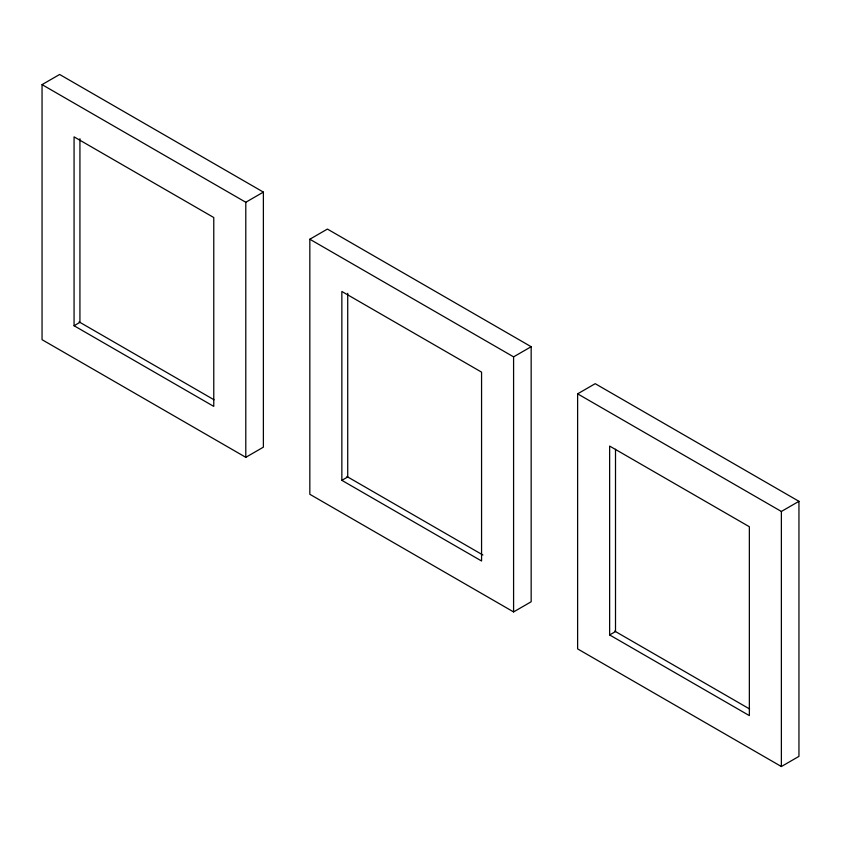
<?xml version="1.0" encoding="UTF-8"?>
<svg xmlns="http://www.w3.org/2000/svg" width="841" height="841" viewBox="0 0 841 841"><rect width="100%" height="100%" fill="white"/><g stroke="black" fill="none" stroke-linecap="round" stroke-linejoin="round"><path stroke-width="1.26" d="M42.05 84.626L59.627 74.471L263.38 192.105L263.38 447.16L245.793 457.315L42.05 339.68L42.05 84.626L245.793 202.261L263.38 192.105M74.071 325.74L213.772 406.392L213.772 217.525L74.071 136.862L74.071 325.74L79.927 322.355L79.927 138.723M309.835 239.233L327.412 229.078L531.165 346.713L531.165 601.767L513.588 611.922L309.835 494.287L309.835 239.233L513.588 356.857L531.165 346.713M341.856 480.337L481.567 561L481.567 372.132L341.856 291.47L341.856 480.337L347.722 476.963L347.722 293.33M577.62 393.84L595.207 383.685L798.95 501.32L798.95 756.374L781.373 766.529L577.62 648.895L577.62 393.84L781.373 511.465L798.95 501.32M609.641 634.944L749.352 715.607L749.352 526.729L609.641 446.077L609.641 634.944L615.507 631.559L615.507 449.252M79.107 321.882L214.035 399.78M346.902 476.49L482.881 554.997M614.687 631.086L749.604 708.984M781.373 511.465L781.373 766.529M513.588 356.857L513.588 611.922M245.793 202.261L245.793 457.315"/></g></svg>
